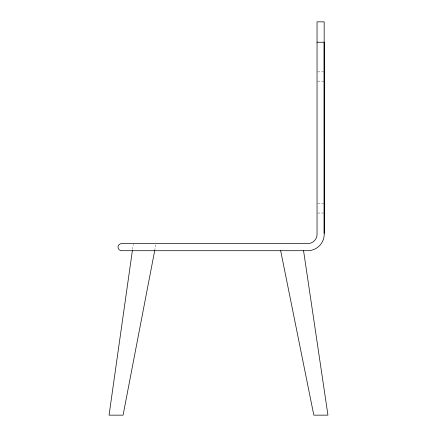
<?xml version="1.0" encoding="UTF-8"?>
<svg xmlns="http://www.w3.org/2000/svg" width="437" height="437" viewBox="0 0 437 437"><rect width="100%" height="100%" fill="white"/><g stroke="black" fill="none" stroke-linecap="round" stroke-linejoin="round"><path stroke-width="0.33" stroke-dasharray="2.19 1.64" d="M132.553 249.407L133.285 244.228M154.676 250.707L155.916 244.228M317.688 71.87L323.517 71.87M317.688 81.129L324.167 81.129M317.688 203.773L323.517 203.773M317.688 213.037L324.167 213.037"/><path stroke-width="0.66" d="M132.367 250.707L109.048 415.15L123.081 415.15L154.676 250.707M317.043 42.225L324.167 42.225L324.199 234.937A16.437 16.437 0 0 1 311.543 250.226L308.691 250.707L121.082 250.707A3.6 3.6 0 0 1 121.082 243.578L308.626 243.578A9.401 9.401 0 0 0 317.043 233.413L317.043 21.85L324.167 21.85L324.167 233.413M280.669 250.707L313.815 415.15L327.952 415.15L303.557 250.707"/></g></svg>
